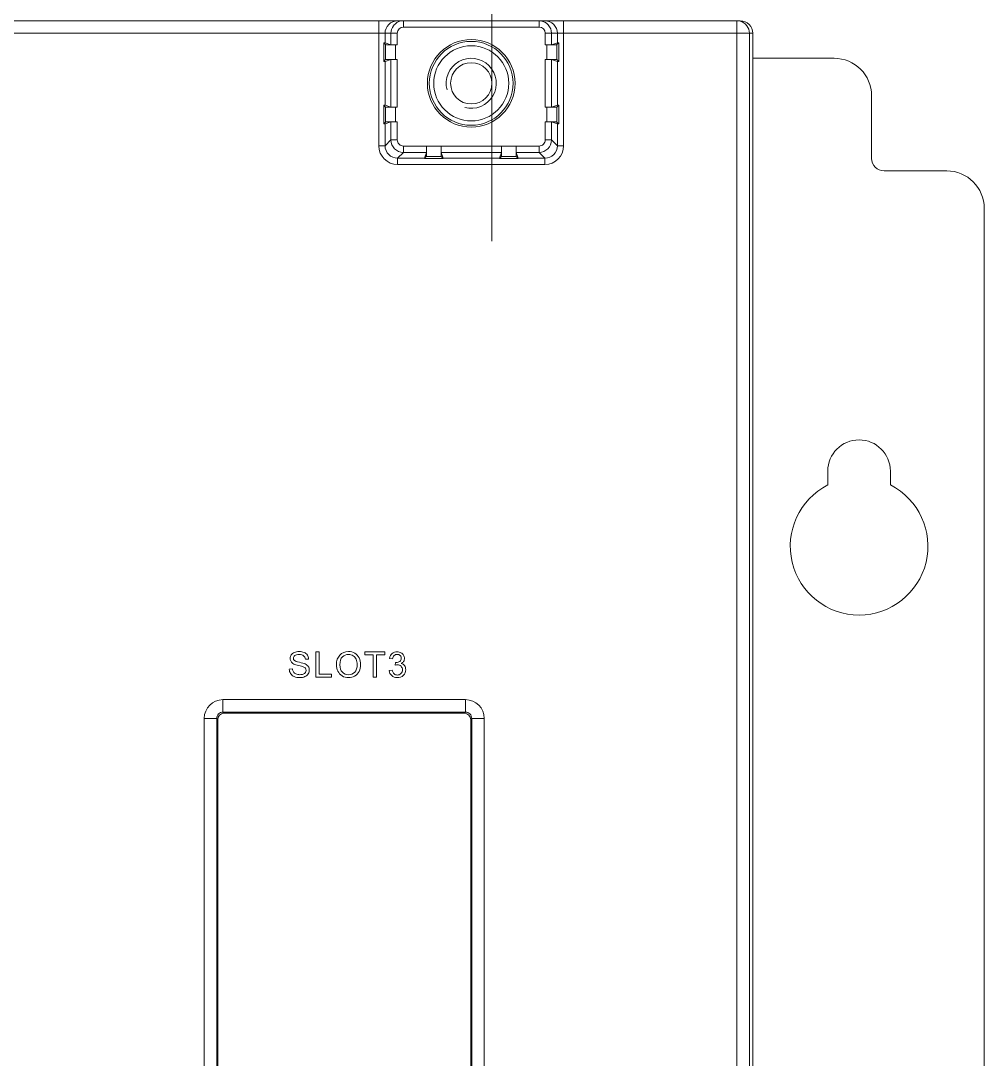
# Model space of a CAD drawing. Header units: millimetres. Extents: x 33157 to 59611, y -29750 to 1750.
# Drawn here: x 55037.7 to 55114.7, y -3995.1 to -3912.1 of the extents above; entities that cross this region are included whole.
import ezdxf

# ---------------------------------------------------------------- set-up
doc = ezdxf.new("R2010")
doc.units = ezdxf.units.MM
doc.layers.add('layer 1', color=7, linetype='Continuous', lineweight=18)
doc.layers.add('YOUCEGUDINGEDXF_CONTINUOUS_LINE', color=7, linetype='Continuous', lineweight=18)

msp = doc.modelspace()

# ---------------------------------------------------------------- linework, layer by layer
at = {"layer": 'layer 1', "lineweight": 9}
for p, q in [((55066.324, -3912.109), (55066.324, -3912.109)), ((55066.324, -3912.109), (55066.324, -3922.096)), ((55068.296, -3912.109), (55068.296, -3912.109)), ((55068.296, -3912.109), (55068.296, -3912.609)), ((55079.127, -3912.109), (55079.127, -3912.109)), ((55079.127, -3912.109), (55079.127, -3912.609)), ((55079.127, -3912.609), (55079.127, -3912.609)), ((55081.098, -3912.109), (55081.098, -3912.109)), ((55081.098, -3912.109), (55081.098, -3922.096)), ((55094.946, -3912.109), (55094.946, -4078.109)), ((55066.824, -3913.109), (55066.824, -3913.109)), ((55066.824, -3913.109), (55066.824, -3913.863)), ((55067.296, -3913.109), (55067.296, -3913.109)), ((55067.296, -3913.109), (55067.296, -3914.02)), ((55067.796, -3913.109), (55067.796, -3913.109)), ((55067.796, -3913.109), (55067.796, -3913.109)), ((55067.796, -3913.109), (55067.796, -3914.024)), ((55079.627, -3913.109), (55079.627, -3913.109)), ((55079.627, -3913.109), (55079.627, -3914.024)), ((55080.127, -3913.109), (55080.127, -3913.109)), ((55080.127, -3913.109), (55080.127, -3914.02)), ((55080.599, -3913.109), (55080.599, -3913.109)), ((55080.599, -3913.109), (55080.599, -3913.863)), ((55095.946, -3913.109), (55095.946, -4077.109)), ((55096.211, -3913.109), (55096.211, -3913.109)), ((55096.211, -3913.109), (55096.211, -4077.109)), ((55066.713, -3913.86), (55066.713, -3913.86)), ((55066.713, -3913.86), (55066.713, -3915.357)), ((55066.87, -3914.017), (55066.87, -3914.017)), ((55066.87, -3914.017), (55066.87, -3915.2)), ((55067.67, -3914.024), (55067.67, -3914.024)), ((55067.67, -3914.024), (55067.67, -3915.193)), ((55067.796, -3914.024), (55067.796, -3914.024)), ((55079.752, -3914.024), (55079.752, -3914.024)), ((55079.752, -3914.024), (55079.752, -3915.193)), ((55079.752, -3914.024), (55079.752, -3914.024)), ((55080.552, -3914.017), (55080.552, -3914.017)), ((55080.552, -3914.017), (55080.552, -3915.2)), ((55080.599, -3913.863), (55080.599, -3913.863)), ((55080.71, -3913.86), (55080.71, -3913.86)), ((55080.71, -3913.86), (55080.71, -3913.86)), ((55080.71, -3913.86), (55080.71, -3915.357)), ((55066.824, -3915.354), (55066.824, -3915.354)), ((55066.824, -3915.354), (55066.824, -3918.863)), ((55066.87, -3915.2), (55066.87, -3915.2)), ((55067.296, -3915.197), (55067.296, -3915.197)), ((55067.296, -3915.197), (55067.296, -3915.197)), ((55067.296, -3915.197), (55067.296, -3919.02)), ((55067.796, -3915.193), (55067.796, -3915.193)), ((55067.796, -3915.193), (55067.796, -3919.024)), ((55067.796, -3915.193), (55067.796, -3915.193)), ((55079.627, -3915.193), (55079.627, -3915.193)), ((55079.627, -3915.193), (55079.627, -3919.024)), ((55079.752, -3915.193), (55079.752, -3915.193)), ((55080.127, -3915.197), (55080.127, -3915.197)), ((55080.127, -3915.197), (55080.127, -3919.02)), ((55080.599, -3915.354), (55080.599, -3915.354)), ((55080.599, -3915.354), (55080.599, -3918.863)), ((55066.713, -3918.86), (55066.713, -3918.86)), ((55066.713, -3918.86), (55066.713, -3920.357)), ((55066.87, -3919.017), (55066.87, -3919.017)), ((55066.87, -3919.017), (55066.87, -3920.2)), ((55067.67, -3919.024), (55067.67, -3919.024)), ((55067.67, -3919.024), (55067.67, -3920.193)), ((55067.796, -3919.024), (55067.796, -3919.024)), ((55079.752, -3919.024), (55079.752, -3919.024)), ((55079.752, -3919.024), (55079.752, -3920.193)), ((55079.752, -3919.024), (55079.752, -3919.024)), ((55080.552, -3919.017), (55080.552, -3919.017)), ((55080.552, -3919.017), (55080.552, -3920.2)), ((55080.599, -3918.863), (55080.599, -3918.863)), ((55080.71, -3918.86), (55080.71, -3918.86)), ((55080.71, -3918.86), (55080.71, -3918.86)), ((55080.71, -3918.86), (55080.71, -3920.357)), ((55066.824, -3920.354), (55066.824, -3920.354)), ((55066.824, -3920.354), (55066.824, -3922.096)), ((55066.87, -3920.2), (55066.87, -3920.2)), ((55067.296, -3920.197), (55067.296, -3920.197)), ((55067.296, -3920.197), (55067.296, -3920.197)), ((55067.296, -3920.197), (55067.296, -3921.624)), ((55067.796, -3920.193), (55067.796, -3920.193)), ((55067.796, -3920.193), (55067.796, -3921.624)), ((55067.796, -3920.193), (55067.796, -3920.193)), ((55079.627, -3920.193), (55079.627, -3920.193)), ((55079.627, -3920.193), (55079.627, -3921.624)), ((55079.752, -3920.193), (55079.752, -3920.193)), ((55080.127, -3920.197), (55080.127, -3920.197)), ((55080.127, -3920.197), (55080.127, -3921.624)), ((55080.599, -3920.354), (55080.599, -3920.354)), ((55080.599, -3920.354), (55080.599, -3922.096)), ((55067.296, -3921.624), (55067.296, -3921.624)), ((55067.796, -3921.624), (55067.796, -3921.624)), ((55080.127, -3921.624), (55080.127, -3921.624)), ((55066.824, -3922.096), (55066.824, -3922.096)), ((55068.296, -3922.124), (55068.296, -3922.124)), ((55068.296, -3922.124), (55068.296, -3922.624)), ((55077.295, -3922.137), (55077.295, -3922.137)), ((55079.127, -3922.124), (55079.127, -3922.124)), ((55079.127, -3922.124), (55079.127, -3922.124)), ((55079.127, -3922.124), (55079.127, -3922.624)), ((55081.098, -3922.096), (55081.098, -3922.096)), ((55067.824, -3923.096), (55067.824, -3923.096)), ((55067.824, -3923.096), (55067.824, -3923.596)), ((55068.296, -3922.624), (55068.296, -3922.624)), ((55069.966, -3923.096), (55069.966, -3923.096)), ((55070.12, -3922.95), (55070.12, -3922.95)), ((55070.123, -3922.624), (55070.123, -3922.624)), ((55070.123, -3922.624), (55070.123, -3922.624)), ((55071.302, -3922.95), (55071.302, -3922.95)), ((55071.458, -3923.105), (55071.458, -3923.105)), ((55075.966, -3923.096), (55075.966, -3923.096)), ((55076.12, -3922.95), (55076.12, -3922.95)), ((55076.123, -3922.624), (55076.123, -3922.624)), ((55076.123, -3922.624), (55076.123, -3922.624)), ((55077.302, -3922.95), (55077.302, -3922.95)), ((55077.458, -3923.105), (55077.458, -3923.105)), ((55079.127, -3922.624), (55079.127, -3922.624)), ((55079.599, -3923.096), (55079.599, -3923.096)), ((55079.599, -3923.096), (55079.599, -3923.096)), ((55079.599, -3923.096), (55079.599, -3923.596)), ((55079.599, -3923.596), (55079.599, -3923.596)), ((55053.87, -3966.367), (55053.87, -3966.367)), ((55053.87, -3966.367), (55053.87, -3967.367)), ((55073.253, -3966.367), (55073.253, -3966.367)), ((55073.253, -3966.367), (55073.253, -3966.367)), ((55073.253, -3966.367), (55073.253, -3967.367)), ((55073.253, -3967.367), (55073.253, -3967.367)), ((55073.253, -3967.367), (55073.253, -3967.367)), ((55052.37, -3967.867), (55052.37, -4022.7)), ((55053.37, -3967.867), (55053.37, -3967.867)), ((55053.37, -3967.867), (55053.37, -4022.7)), ((55053.456, -3967.953), (55053.456, -4022.614)), ((55073.167, -3967.453), (55073.167, -3967.453)), ((55073.667, -3967.953), (55073.667, -3967.953)), ((55073.667, -3967.953), (55073.667, -4022.614)), ((55073.753, -3967.867), (55073.753, -3967.867)), ((55073.753, -3967.867), (55073.753, -3967.867)), ((55073.753, -3967.867), (55073.753, -4022.7)), ((55074.753, -3967.867), (55074.753, -3967.867)), ((55074.753, -3967.867), (55074.753, -3967.867)), ((55074.753, -3967.867), (55074.753, -4022.7))]:
    msp.add_line(p, q, dxfattribs=at)
for points in [[(54809.212, -3912.109), (54809.212, -3912.109), (55095.211, -3912.109), (55095.211, -3912.109)], [(55067.117, -3912.401), (55066.929, -3912.589), (55066.824, -3912.843), (55066.824, -3913.109)], [(55067.824, -3912.109), (55067.559, -3912.109), (55067.304, -3912.214), (55067.117, -3912.401)], [(55067.495, -3912.511), (55067.369, -3912.679), (55067.296, -3912.899), (55067.296, -3913.109)], [(55067.624, -3912.368), (55067.576, -3912.411), (55067.533, -3912.459), (55067.495, -3912.511)], [(55068.296, -3912.109), (55068.048, -3912.109), (55067.808, -3912.201), (55067.624, -3912.368)], [(55068.296, -3912.609), (55068.02, -3912.609), (55067.796, -3912.832), (55067.796, -3913.109)], [(55079.127, -3912.609), (55079.127, -3912.609), (55068.296, -3912.609), (55068.296, -3912.609)], [(55079.725, -3912.307), (55079.556, -3912.182), (55079.337, -3912.109), (55079.127, -3912.109)], [(55079.627, -3913.109), (55079.627, -3912.832), (55079.403, -3912.609), (55079.127, -3912.609)], [(55080.306, -3912.401), (55080.118, -3912.214), (55079.864, -3912.109), (55079.599, -3912.109)], [(55079.867, -3912.436), (55079.824, -3912.389), (55079.776, -3912.346), (55079.725, -3912.307)], [(55080.127, -3913.109), (55080.127, -3912.86), (55080.034, -3912.62), (55079.867, -3912.436)], [(55080.599, -3913.109), (55080.599, -3912.843), (55080.493, -3912.589), (55080.306, -3912.401)], [(55095.205, -3912.143), (55095.121, -3912.12), (55095.034, -3912.109), (55094.946, -3912.109)], [(55095.946, -3913.109), (55095.946, -3912.656), (55095.642, -3912.26), (55095.205, -3912.143)], [(55034.627, -3913.109), (55034.627, -3913.109), (55067.796, -3913.109), (55067.796, -3913.109)], [(55079.627, -3913.109), (55079.627, -3913.109), (55096.211, -3913.109), (55096.211, -3913.109)], [(55066.87, -3914.017), (55066.87, -3914.017), (55066.713, -3913.86), (55066.713, -3913.86)], [(55066.824, -3913.863), (55066.821, -3913.862), (55066.782, -3913.861), (55066.713, -3913.86)], [(55066.824, -3913.863), (55066.824, -3913.863), (55067.296, -3914.02), (55067.296, -3914.02)], [(55066.87, -3914.017), (55066.874, -3914.021), (55067.231, -3914.024), (55067.67, -3914.024)], [(55067.296, -3914.02), (55067.303, -3914.023), (55067.525, -3914.024), (55067.796, -3914.024)], [(55067.796, -3914.024), (55067.796, -3914.024), (55067.67, -3914.024), (55067.67, -3914.024)], [(55079.627, -3914.024), (55079.627, -3914.024), (55079.752, -3914.024), (55079.752, -3914.024)], [(55080.599, -3913.863), (55080.599, -3913.863), (55080.127, -3914.02), (55080.127, -3914.02)], [(55080.552, -3914.017), (55080.552, -3914.017), (55080.71, -3913.86), (55080.71, -3913.86)], [(55080.71, -3913.86), (55080.64, -3913.861), (55080.601, -3913.862), (55080.599, -3913.863)], [(55066.87, -3915.2), (55066.87, -3915.2), (55066.713, -3915.357), (55066.713, -3915.357)], [(55066.713, -3915.357), (55066.782, -3915.356), (55066.821, -3915.355), (55066.824, -3915.354)], [(55066.824, -3915.354), (55066.824, -3915.354), (55067.296, -3915.197), (55067.296, -3915.197)], [(55067.796, -3915.193), (55067.796, -3915.193), (55067.67, -3915.193), (55067.67, -3915.193)], [(55079.627, -3915.193), (55079.627, -3915.193), (55079.752, -3915.193), (55079.752, -3915.193)], [(55080.127, -3915.197), (55080.119, -3915.195), (55079.898, -3915.193), (55079.627, -3915.193)], [(55080.552, -3915.2), (55080.549, -3915.196), (55080.192, -3915.193), (55079.752, -3915.193)], [(55080.599, -3915.354), (55080.599, -3915.354), (55080.127, -3915.197), (55080.127, -3915.197)], [(55080.552, -3915.2), (55080.552, -3915.2), (55080.71, -3915.357), (55080.71, -3915.357)], [(55080.599, -3915.354), (55080.601, -3915.355), (55080.64, -3915.356), (55080.71, -3915.357)], [(55066.87, -3919.017), (55066.87, -3919.017), (55066.713, -3918.86), (55066.713, -3918.86)], [(55066.824, -3918.863), (55066.821, -3918.862), (55066.782, -3918.861), (55066.713, -3918.86)], [(55066.824, -3918.863), (55066.824, -3918.863), (55067.296, -3919.02), (55067.296, -3919.02)], [(55066.87, -3919.017), (55066.874, -3919.021), (55067.231, -3919.024), (55067.67, -3919.024)], [(55067.296, -3919.02), (55067.303, -3919.023), (55067.525, -3919.024), (55067.796, -3919.024)], [(55067.796, -3919.024), (55067.796, -3919.024), (55067.67, -3919.024), (55067.67, -3919.024)], [(55079.627, -3919.024), (55079.627, -3919.024), (55079.752, -3919.024), (55079.752, -3919.024)], [(55080.599, -3918.863), (55080.599, -3918.863), (55080.127, -3919.02), (55080.127, -3919.02)], [(55080.552, -3919.017), (55080.552, -3919.017), (55080.71, -3918.86), (55080.71, -3918.86)], [(55080.71, -3918.86), (55080.64, -3918.861), (55080.601, -3918.862), (55080.599, -3918.863)], [(55066.87, -3920.2), (55066.87, -3920.2), (55066.713, -3920.357), (55066.713, -3920.357)], [(55066.713, -3920.357), (55066.782, -3920.356), (55066.821, -3920.355), (55066.824, -3920.354)], [(55066.824, -3920.354), (55066.824, -3920.354), (55067.296, -3920.197), (55067.296, -3920.197)], [(55067.796, -3920.193), (55067.796, -3920.193), (55067.67, -3920.193), (55067.67, -3920.193)], [(55079.627, -3920.193), (55079.627, -3920.193), (55079.752, -3920.193), (55079.752, -3920.193)], [(55080.127, -3920.197), (55080.119, -3920.195), (55079.898, -3920.193), (55079.627, -3920.193)], [(55080.552, -3920.2), (55080.549, -3920.196), (55080.192, -3920.193), (55079.752, -3920.193)], [(55080.599, -3920.354), (55080.599, -3920.354), (55080.127, -3920.197), (55080.127, -3920.197)], [(55080.552, -3920.2), (55080.552, -3920.2), (55080.71, -3920.357), (55080.71, -3920.357)], [(55080.599, -3920.354), (55080.601, -3920.355), (55080.64, -3920.356), (55080.71, -3920.357)], [(55067.296, -3921.624), (55067.296, -3921.624), (55066.824, -3922.096), (55066.824, -3922.096)], [(55067.796, -3921.624), (55067.796, -3921.624), (55067.296, -3921.624), (55067.296, -3921.624)], [(55067.296, -3921.624), (55067.296, -3922.176), (55067.744, -3922.624), (55068.296, -3922.624)], [(55079.127, -3922.624), (55079.679, -3922.624), (55080.126, -3922.176), (55080.127, -3921.624)], [(55079.627, -3921.624), (55079.627, -3921.624), (55080.127, -3921.624), (55080.127, -3921.624)], [(55080.127, -3921.624), (55080.127, -3921.624), (55080.599, -3922.096), (55080.599, -3922.096)], [(55066.324, -3922.096), (55066.324, -3922.096), (55066.824, -3922.096), (55066.824, -3922.096)], [(55066.324, -3922.096), (55066.324, -3922.924), (55066.996, -3923.596), (55067.824, -3923.596)], [(55068.296, -3922.124), (55068.296, -3922.124), (55070.127, -3922.137), (55070.127, -3922.137)], [(55070.127, -3922.137), (55070.127, -3922.137), (55077.295, -3922.137), (55077.295, -3922.137)], [(55077.295, -3922.137), (55077.295, -3922.137), (55079.127, -3922.124), (55079.127, -3922.124)], [(55079.599, -3923.596), (55080.427, -3923.596), (55081.098, -3922.924), (55081.098, -3922.096)], [(55081.098, -3922.096), (55081.098, -3922.096), (55080.599, -3922.096), (55080.599, -3922.096)], [(55067.824, -3923.096), (55067.824, -3923.096), (55069.966, -3923.096), (55069.966, -3923.096)], [(55068.296, -3922.624), (55068.296, -3922.624), (55067.824, -3923.096), (55067.824, -3923.096)], [(55068.296, -3922.624), (55068.296, -3922.624), (55070.123, -3922.624), (55070.123, -3922.624)], [(55069.965, -3923.105), (55069.965, -3923.105), (55071.458, -3923.105), (55071.458, -3923.105)], [(55070.12, -3922.95), (55070.12, -3922.95), (55069.965, -3923.105), (55069.965, -3923.105)], [(55069.966, -3923.096), (55069.966, -3923.096), (55070.123, -3922.624), (55070.123, -3922.624)], [(55070.12, -3922.95), (55070.12, -3922.95), (55071.302, -3922.95), (55071.302, -3922.95)], [(55071.3, -3922.624), (55071.3, -3922.624), (55076.123, -3922.624), (55076.123, -3922.624)], [(55071.457, -3923.096), (55071.457, -3923.096), (55071.3, -3922.624), (55071.3, -3922.624)], [(55071.302, -3922.95), (55071.302, -3922.95), (55071.457, -3923.1), (55071.457, -3923.1)], [(55071.457, -3923.096), (55071.457, -3923.096), (55075.966, -3923.096), (55075.966, -3923.096)], [(55071.457, -3923.104), (55071.457, -3923.104), (55071.458, -3923.105), (55071.458, -3923.105)], [(55075.965, -3923.105), (55075.965, -3923.105), (55077.458, -3923.105), (55077.458, -3923.105)], [(55076.12, -3922.95), (55076.12, -3922.95), (55075.965, -3923.105), (55075.965, -3923.105)], [(55075.966, -3923.096), (55075.966, -3923.096), (55076.123, -3922.624), (55076.123, -3922.624)], [(55076.12, -3922.95), (55076.12, -3922.95), (55077.302, -3922.95), (55077.302, -3922.95)], [(55077.3, -3922.624), (55077.3, -3922.624), (55079.127, -3922.624), (55079.127, -3922.624)], [(55077.457, -3923.096), (55077.457, -3923.096), (55077.3, -3922.624), (55077.3, -3922.624)], [(55077.302, -3922.95), (55077.302, -3922.95), (55077.457, -3923.1), (55077.457, -3923.1)], [(55077.457, -3923.096), (55077.457, -3923.096), (55079.599, -3923.096), (55079.599, -3923.096)], [(55077.457, -3923.104), (55077.457, -3923.104), (55077.458, -3923.105), (55077.458, -3923.105)], [(55079.127, -3922.624), (55079.127, -3922.624), (55079.599, -3923.096), (55079.599, -3923.096)], [(55067.824, -3923.596), (55067.824, -3923.596), (55079.599, -3923.596), (55079.599, -3923.596)], [(55053.87, -3966.367), (55053.042, -3966.367), (55052.37, -3967.039), (55052.37, -3967.867)], [(55053.87, -3966.367), (55053.87, -3966.367), (55073.253, -3966.367), (55073.253, -3966.367)], [(55074.753, -3967.867), (55074.753, -3967.039), (55074.081, -3966.367), (55073.253, -3966.367)], [(55053.87, -3967.367), (55053.87, -3967.367), (55073.253, -3967.367), (55073.253, -3967.367)], [(55053.956, -3967.453), (55053.956, -3967.453), (55053.87, -3967.367), (55053.87, -3967.367)], [(55073.253, -3967.367), (55073.253, -3967.367), (55073.167, -3967.453), (55073.167, -3967.453)], [(55052.37, -3967.867), (55052.37, -3967.867), (55053.37, -3967.867), (55053.37, -3967.867)], [(55053.456, -3967.953), (55053.456, -3967.953), (55053.37, -3967.867), (55053.37, -3967.867)], [(55053.956, -3967.453), (55053.679, -3967.453), (55053.456, -3967.677), (55053.456, -3967.953)], [(55053.956, -3967.453), (55053.956, -3967.453), (55073.167, -3967.453), (55073.167, -3967.453)], [(55073.667, -3967.953), (55073.667, -3967.677), (55073.443, -3967.453), (55073.167, -3967.453)], [(55073.753, -3967.867), (55073.753, -3967.867), (55073.667, -3967.953), (55073.667, -3967.953)], [(55074.753, -3967.867), (55074.753, -3967.867), (55073.753, -3967.867), (55073.753, -3967.867)]]:
    msp.add_open_spline(points, degree=3, dxfattribs=at)
for points, knots in [([(55096.211, -3913.109), (55096.211, -3912.843), (55096.106, -3912.589), (55095.918, -3912.401), (55095.731, -3912.214), (55095.476, -3912.109), (55095.211, -3912.109)], [0, 0, 0, 0, 178377.047236, 178377.047236, 178377.047236, 356754.094471, 356754.094471, 356754.094471, 356754.094471]), ([(55077.211, -3917.109), (55077.211, -3915.176), (55075.644, -3913.609), (55073.711, -3913.609), (55071.778, -3913.609), (55070.211, -3915.176), (55070.211, -3917.109), (55070.211, -3919.042), (55071.778, -3920.609), (55073.711, -3920.609), (55075.644, -3920.609), (55077.211, -3919.042), (55077.211, -3917.109), (55077.211, -3917.109), (55077.211, -3917.109), (55077.211, -3917.109)], [0, 0, 0, 0, 158102.630648, 158102.630648, 158102.630648, 316205.261296, 316205.261296, 316205.261296, 474307.891944, 474307.891944, 474307.891944, 632410.522592, 632410.522592, 632410.522592, 632416.846698, 632416.846698, 632416.846698, 632416.846698]), ([(55077.061, -3917.109), (55077.061, -3915.258), (55075.561, -3913.759), (55073.711, -3913.759), (55071.861, -3913.759), (55070.361, -3915.258), (55070.361, -3917.109), (55070.361, -3918.959), (55071.861, -3920.459), (55073.711, -3920.459), (55075.561, -3920.459), (55077.061, -3918.959), (55077.061, -3917.109), (55077.061, -3917.109), (55077.061, -3917.109), (55077.061, -3917.109)], [0, 0, 0, 0, 158103.188248, 158103.188248, 158103.188248, 316206.376495, 316206.376495, 316206.376495, 474309.564743, 474309.564743, 474309.564743, 632412.752991, 632412.752991, 632412.752991, 632419.077118, 632419.077118, 632419.077118, 632419.077118]), ([(55076.711, -3917.109), (55076.711, -3915.452), (55075.368, -3914.109), (55073.711, -3914.109), (55072.054, -3914.109), (55070.711, -3915.452), (55070.711, -3917.109), (55070.711, -3918.765), (55072.054, -3920.109), (55073.711, -3920.109), (55075.368, -3920.109), (55076.711, -3918.765), (55076.711, -3917.109), (55076.711, -3917.109), (55076.711, -3917.109), (55076.711, -3917.109)], [0, 0, 0, 0, 158104.489358, 158104.489358, 158104.489358, 316208.978716, 316208.978716, 316208.978716, 474313.468074, 474313.468074, 474313.468074, 632417.957432, 632417.957432, 632417.957432, 632424.281612, 632424.281612, 632424.281612, 632424.281612]), ([(55079.725, -3914.024), (55079.829, -3914.024), (55079.933, -3914.024), (55080.037, -3914.024), (55080.085, -3914.024), (55080.132, -3914.024), (55080.18, -3914.023), (55080.222, -3914.023), (55080.264, -3914.023), (55080.306, -3914.022), (55080.34, -3914.022), (55080.374, -3914.021), (55080.409, -3914.021), (55080.435, -3914.022), (55080.462, -3914.023), (55080.487, -3914.02), (55080.502, -3914.019), (55080.517, -3914.016), (55080.535, -3914.019), (55080.542, -3914.02), (55080.548, -3914.022), (55080.552, -3914.017)], [0, 0, 0, 0, 149186.539075, 149186.539075, 149186.539075, 298373.078149, 298373.078149, 298373.078149, 447559.617224, 447559.617224, 447559.617224, 596746.156299, 596746.156299, 596746.156299, 745932.695373, 745932.695373, 745932.695373, 895119.234448, 895119.234448, 895119.234448, 1044305.773522, 1044305.773522, 1044305.773522, 1044305.773522]), ([(55079.725, -3914.024), (55079.776, -3914.024), (55079.827, -3914.024), (55079.878, -3914.024), (55079.921, -3914.024), (55079.964, -3914.025), (55080.007, -3914.023), (55080.036, -3914.022), (55080.064, -3914.02), (55080.094, -3914.022), (55080.105, -3914.022), (55080.116, -3914.024), (55080.127, -3914.02)], [0, 0, 0, 0, 158129.529512, 158129.529512, 158129.529512, 316259.059025, 316259.059025, 316259.059025, 474388.588537, 474388.588537, 474388.588537, 632518.11805, 632518.11805, 632518.11805, 632518.11805]), ([(55073.194, -3919.04), (55074.068, -3919.275), (55074.991, -3918.893), (55075.443, -3918.109), (55075.896, -3917.325), (55075.766, -3916.334), (55075.126, -3915.694), (55074.485, -3915.054), (55073.495, -3914.924), (55072.711, -3915.377), (55071.927, -3915.829), (55071.545, -3916.752), (55071.779, -3917.626)], [0, 0, 0, 0, 158113.297719, 158113.297719, 158113.297719, 316226.595439, 316226.595439, 316226.595439, 474339.893158, 474339.893158, 474339.893158, 632453.190878, 632453.190878, 632453.190878, 632453.190878]), ([(55067.698, -3915.193), (55067.594, -3915.193), (55067.489, -3915.193), (55067.385, -3915.193), (55067.338, -3915.193), (55067.29, -3915.194), (55067.243, -3915.194), (55067.201, -3915.194), (55067.159, -3915.194), (55067.117, -3915.195), (55067.083, -3915.195), (55067.048, -3915.196), (55067.013, -3915.196), (55066.987, -3915.196), (55066.961, -3915.195), (55066.936, -3915.197), (55066.92, -3915.198), (55066.905, -3915.201), (55066.888, -3915.198), (55066.881, -3915.197), (55066.874, -3915.196), (55066.87, -3915.2)], [0, 0, 0, 0, 149153.962248, 149153.962248, 149153.962248, 298307.924497, 298307.924497, 298307.924497, 447461.886745, 447461.886745, 447461.886745, 596615.848994, 596615.848994, 596615.848994, 745769.811242, 745769.811242, 745769.811242, 894923.77349, 894923.77349, 894923.77349, 1044077.735739, 1044077.735739, 1044077.735739, 1044077.735739]), ([(55067.698, -3915.193), (55067.647, -3915.193), (55067.596, -3915.193), (55067.545, -3915.193), (55067.501, -3915.193), (55067.458, -3915.193), (55067.415, -3915.194), (55067.387, -3915.195), (55067.358, -3915.197), (55067.329, -3915.196), (55067.318, -3915.195), (55067.307, -3915.194), (55067.296, -3915.197)], [0, 0, 0, 0, 158096.773028, 158096.773028, 158096.773028, 316193.546056, 316193.546056, 316193.546056, 474290.319084, 474290.319084, 474290.319084, 632387.092112, 632387.092112, 632387.092112, 632387.092112]), ([(55075.361, -3917.109), (55075.361, -3916.197), (55074.623, -3915.459), (55073.711, -3915.459), (55072.8, -3915.459), (55072.061, -3916.197), (55072.061, -3917.109), (55072.061, -3918.02), (55072.8, -3918.759), (55073.711, -3918.759), (55074.623, -3918.759), (55075.361, -3918.02), (55075.361, -3917.109), (55075.361, -3873.371), (55075.361, -3960.846), (55075.361, -3917.109)], [0, 0, 0, 0, 192084.517607, 192084.517607, 192084.517607, 384169.035214, 384169.035214, 384169.035214, 576253.552821, 576253.552821, 576253.552821, 768338.070427, 768338.070427, 768338.070427, 768348.936369, 768348.936369, 768348.936369, 768348.936369]), ([(55075.361, -3917.109), (55075.361, -3916.197), (55074.623, -3915.459), (55073.711, -3915.459), (55072.8, -3915.459), (55072.061, -3916.197), (55072.061, -3917.109), (55072.061, -3918.02), (55072.8, -3918.759), (55073.711, -3918.759), (55074.623, -3918.759), (55075.361, -3918.02), (55075.361, -3917.109), (55075.361, -3917.109), (55075.361, -3917.109), (55075.361, -3917.109)], [0, 0, 0, 0, 158109.508226, 158109.508226, 158109.508226, 316219.016452, 316219.016452, 316219.016452, 474328.524678, 474328.524678, 474328.524678, 632438.032904, 632438.032904, 632438.032904, 632444.357285, 632444.357285, 632444.357285, 632444.357285]), ([(55079.725, -3919.024), (55079.829, -3919.024), (55079.933, -3919.024), (55080.037, -3919.024), (55080.085, -3919.024), (55080.132, -3919.024), (55080.18, -3919.023), (55080.222, -3919.023), (55080.264, -3919.023), (55080.306, -3919.022), (55080.34, -3919.022), (55080.374, -3919.021), (55080.409, -3919.021), (55080.435, -3919.022), (55080.462, -3919.023), (55080.487, -3919.02), (55080.502, -3919.019), (55080.517, -3919.016), (55080.535, -3919.019), (55080.542, -3919.02), (55080.548, -3919.022), (55080.552, -3919.017)], [0, 0, 0, 0, 149193.334733, 149193.334733, 149193.334733, 298386.669467, 298386.669467, 298386.669467, 447580.0042, 447580.0042, 447580.0042, 596773.338933, 596773.338933, 596773.338933, 745966.673666, 745966.673666, 745966.673666, 895160.0084, 895160.0084, 895160.0084, 1044353.343133, 1044353.343133, 1044353.343133, 1044353.343133]), ([(55079.725, -3919.024), (55079.776, -3919.024), (55079.827, -3919.024), (55079.878, -3919.024), (55079.921, -3919.024), (55079.964, -3919.025), (55080.007, -3919.023), (55080.036, -3919.022), (55080.064, -3919.02), (55080.094, -3919.022), (55080.105, -3919.022), (55080.116, -3919.024), (55080.127, -3919.02)], [0, 0, 0, 0, 158137.113937, 158137.113937, 158137.113937, 316274.227875, 316274.227875, 316274.227875, 474411.341812, 474411.341812, 474411.341812, 632548.45575, 632548.45575, 632548.45575, 632548.45575]), ([(55067.698, -3920.193), (55067.594, -3920.193), (55067.489, -3920.193), (55067.385, -3920.193), (55067.338, -3920.193), (55067.29, -3920.194), (55067.243, -3920.194), (55067.201, -3920.194), (55067.159, -3920.194), (55067.117, -3920.195), (55067.083, -3920.195), (55067.048, -3920.196), (55067.013, -3920.196), (55066.987, -3920.196), (55066.961, -3920.195), (55066.936, -3920.197), (55066.92, -3920.198), (55066.905, -3920.201), (55066.888, -3920.198), (55066.881, -3920.197), (55066.874, -3920.196), (55066.87, -3920.2)], [0, 0, 0, 0, 149160.758215, 149160.758215, 149160.758215, 298321.516429, 298321.516429, 298321.516429, 447482.274644, 447482.274644, 447482.274644, 596643.032859, 596643.032859, 596643.032859, 745803.791073, 745803.791073, 745803.791073, 894964.549288, 894964.549288, 894964.549288, 1044125.307503, 1044125.307503, 1044125.307503, 1044125.307503]), ([(55067.698, -3920.193), (55067.647, -3920.193), (55067.596, -3920.193), (55067.545, -3920.193), (55067.501, -3920.193), (55067.458, -3920.193), (55067.415, -3920.194), (55067.387, -3920.195), (55067.358, -3920.197), (55067.329, -3920.196), (55067.318, -3920.195), (55067.307, -3920.194), (55067.296, -3920.197)], [0, 0, 0, 0, 158104.35778, 158104.35778, 158104.35778, 316208.715561, 316208.715561, 316208.715561, 474313.073341, 474313.073341, 474313.073341, 632417.431122, 632417.431122, 632417.431122, 632417.431122]), ([(55067.796, -3921.624), (55067.796, -3921.757), (55067.849, -3921.884), (55067.942, -3921.978), (55068.036, -3922.071), (55068.163, -3922.124), (55068.296, -3922.124)], [0, 0, 0, 0, 178306.703207, 178306.703207, 178306.703207, 356613.406413, 356613.406413, 356613.406413, 356613.406413]), ([(55079.127, -3922.124), (55079.259, -3922.124), (55079.387, -3922.071), (55079.48, -3921.978), (55079.574, -3921.884), (55079.627, -3921.757), (55079.627, -3921.624)], [0, 0, 0, 0, 178342.594853, 178342.594853, 178342.594853, 356685.189706, 356685.189706, 356685.189706, 356685.189706]), ([(55066.824, -3922.096), (55066.824, -3922.361), (55066.929, -3922.616), (55067.117, -3922.803), (55067.304, -3922.991), (55067.559, -3923.096), (55067.824, -3923.096)], [0, 0, 0, 0, 178305.076556, 178305.076556, 178305.076556, 356610.153113, 356610.153113, 356610.153113, 356610.153113]), ([(55070.12, -3922.95), (55070.124, -3922.946), (55070.123, -3922.939), (55070.122, -3922.933), (55070.119, -3922.915), (55070.121, -3922.901), (55070.123, -3922.886), (55070.125, -3922.861), (55070.124, -3922.835), (55070.124, -3922.81), (55070.124, -3922.776), (55070.125, -3922.742), (55070.125, -3922.708), (55070.126, -3922.668), (55070.126, -3922.626), (55070.126, -3922.585), (55070.126, -3922.539), (55070.126, -3922.492), (55070.127, -3922.445), (55070.127, -3922.343), (55070.127, -3922.24), (55070.127, -3922.137)], [0, 0, 0, 0, 149172.498846, 149172.498846, 149172.498846, 298344.997691, 298344.997691, 298344.997691, 447517.496537, 447517.496537, 447517.496537, 596689.995382, 596689.995382, 596689.995382, 745862.494228, 745862.494228, 745862.494228, 895034.993073, 895034.993073, 895034.993073, 1044207.491919, 1044207.491919, 1044207.491919, 1044207.491919]), ([(55070.127, -3922.137), (55070.127, -3922.198), (55070.127, -3922.26), (55070.127, -3922.321), (55070.127, -3922.373), (55070.128, -3922.426), (55070.126, -3922.477), (55070.125, -3922.513), (55070.122, -3922.547), (55070.124, -3922.583), (55070.125, -3922.597), (55070.127, -3922.611), (55070.123, -3922.624)], [0, 0, 0, 0, 158114.991628, 158114.991628, 158114.991628, 316229.983255, 316229.983255, 316229.983255, 474344.974883, 474344.974883, 474344.974883, 632459.96651, 632459.96651, 632459.96651, 632459.96651]), ([(55071.295, -3922.137), (55071.295, -3922.198), (55071.296, -3922.26), (55071.296, -3922.321), (55071.296, -3922.373), (55071.295, -3922.426), (55071.297, -3922.477), (55071.298, -3922.513), (55071.301, -3922.547), (55071.298, -3922.583), (55071.297, -3922.597), (55071.295, -3922.611), (55071.3, -3922.624)], [0, 0, 0, 0, 158118.227056, 158118.227056, 158118.227056, 316236.454112, 316236.454112, 316236.454112, 474354.681168, 474354.681168, 474354.681168, 632472.908224, 632472.908224, 632472.908224, 632472.908224]), ([(55071.295, -3922.137), (55071.295, -3922.24), (55071.296, -3922.343), (55071.296, -3922.445), (55071.296, -3922.492), (55071.296, -3922.539), (55071.297, -3922.585), (55071.297, -3922.626), (55071.297, -3922.668), (55071.297, -3922.708), (55071.298, -3922.742), (55071.299, -3922.776), (55071.299, -3922.81), (55071.298, -3922.835), (55071.297, -3922.861), (55071.3, -3922.886), (55071.301, -3922.901), (55071.304, -3922.915), (55071.301, -3922.933), (55071.3, -3922.939), (55071.298, -3922.946), (55071.302, -3922.95)], [0, 0, 0, 0, 149174.834182, 149174.834182, 149174.834182, 298349.668364, 298349.668364, 298349.668364, 447524.502545, 447524.502545, 447524.502545, 596699.336727, 596699.336727, 596699.336727, 745874.170909, 745874.170909, 745874.170909, 895049.005091, 895049.005091, 895049.005091, 1044223.839273, 1044223.839273, 1044223.839273, 1044223.839273]), ([(55076.12, -3922.95), (55076.124, -3922.946), (55076.123, -3922.939), (55076.122, -3922.933), (55076.119, -3922.915), (55076.121, -3922.901), (55076.123, -3922.886), (55076.125, -3922.861), (55076.124, -3922.835), (55076.124, -3922.81), (55076.124, -3922.776), (55076.125, -3922.742), (55076.125, -3922.708), (55076.126, -3922.668), (55076.126, -3922.626), (55076.126, -3922.585), (55076.126, -3922.539), (55076.126, -3922.492), (55076.127, -3922.445), (55076.127, -3922.343), (55076.127, -3922.24), (55076.127, -3922.137)], [0, 0, 0, 0, 149188.170536, 149188.170536, 149188.170536, 298376.341072, 298376.341072, 298376.341072, 447564.511608, 447564.511608, 447564.511608, 596752.682144, 596752.682144, 596752.682144, 745940.85268, 745940.85268, 745940.85268, 895129.023217, 895129.023217, 895129.023217, 1044317.193753, 1044317.193753, 1044317.193753, 1044317.193753]), ([(55076.127, -3922.137), (55076.127, -3922.198), (55076.127, -3922.26), (55076.127, -3922.321), (55076.127, -3922.373), (55076.128, -3922.426), (55076.126, -3922.477), (55076.125, -3922.513), (55076.122, -3922.547), (55076.124, -3922.583), (55076.125, -3922.597), (55076.127, -3922.611), (55076.123, -3922.624)], [0, 0, 0, 0, 158131.570276, 158131.570276, 158131.570276, 316263.140552, 316263.140552, 316263.140552, 474394.710827, 474394.710827, 474394.710827, 632526.281103, 632526.281103, 632526.281103, 632526.281103]), ([(55077.295, -3922.137), (55077.295, -3922.198), (55077.296, -3922.26), (55077.296, -3922.321), (55077.296, -3922.373), (55077.295, -3922.426), (55077.297, -3922.477), (55077.298, -3922.513), (55077.301, -3922.547), (55077.298, -3922.583), (55077.297, -3922.597), (55077.295, -3922.611), (55077.3, -3922.624)], [0, 0, 0, 0, 158134.805705, 158134.805705, 158134.805705, 316269.611411, 316269.611411, 316269.611411, 474404.417116, 474404.417116, 474404.417116, 632539.222822, 632539.222822, 632539.222822, 632539.222822]), ([(55077.295, -3922.137), (55077.295, -3922.24), (55077.296, -3922.343), (55077.296, -3922.445), (55077.296, -3922.492), (55077.296, -3922.539), (55077.297, -3922.585), (55077.297, -3922.626), (55077.297, -3922.668), (55077.297, -3922.708), (55077.298, -3922.742), (55077.299, -3922.776), (55077.299, -3922.81), (55077.298, -3922.835), (55077.297, -3922.861), (55077.3, -3922.886), (55077.301, -3922.901), (55077.304, -3922.915), (55077.301, -3922.933), (55077.3, -3922.939), (55077.298, -3922.946), (55077.302, -3922.95)], [0, 0, 0, 0, 149190.505874, 149190.505874, 149190.505874, 298381.011748, 298381.011748, 298381.011748, 447571.517621, 447571.517621, 447571.517621, 596762.023495, 596762.023495, 596762.023495, 745952.529369, 745952.529369, 745952.529369, 895143.035243, 895143.035243, 895143.035243, 1044333.541117, 1044333.541117, 1044333.541117, 1044333.541117]), ([(55079.599, -3923.096), (55079.864, -3923.096), (55080.118, -3922.991), (55080.306, -3922.803), (55080.493, -3922.616), (55080.599, -3922.361), (55080.599, -3922.096)], [0, 0, 0, 0, 178346.051811, 178346.051811, 178346.051811, 356692.103621, 356692.103621, 356692.103621, 356692.103621]), ([(55053.87, -3967.367), (55053.737, -3967.367), (55053.61, -3967.42), (55053.516, -3967.514), (55053.423, -3967.607), (55053.37, -3967.735), (55053.37, -3967.867)], [0, 0, 0, 0, 178339.812481, 178339.812481, 178339.812481, 356679.624962, 356679.624962, 356679.624962, 356679.624962]), ([(55073.753, -3967.867), (55073.753, -3967.735), (55073.7, -3967.607), (55073.606, -3967.514), (55073.512, -3967.42), (55073.385, -3967.367), (55073.253, -3967.367)], [0, 0, 0, 0, 178402.349355, 178402.349355, 178402.349355, 356804.698709, 356804.698709, 356804.698709, 356804.698709])]:
    msp.add_open_spline(points, degree=3, knots=knots, dxfattribs=at)
at = {"layer": 'layer 1'}
for points, knots in [([(55059.166, -3963.927), (55059.166, -3963.927), (55059.417, -3963.904), (55059.417, -3963.904), (55059.429, -3964.006), (55059.457, -3964.089), (55059.501, -3964.155), (55059.544, -3964.22), (55059.612, -3964.272), (55059.704, -3964.313), (55059.796, -3964.353), (55059.899, -3964.373), (55060.014, -3964.373), (55060.116, -3964.373), (55060.206, -3964.358), (55060.284, -3964.327), (55060.362, -3964.297), (55060.42, -3964.255), (55060.458, -3964.202), (55060.496, -3964.149), (55060.515, -3964.091), (55060.515, -3964.029), (55060.515, -3963.966), (55060.497, -3963.911), (55060.46, -3963.863), (55060.424, -3963.816), (55060.363, -3963.777), (55060.278, -3963.744), (55060.224, -3963.723), (55060.104, -3963.69), (55059.918, -3963.646), (55059.733, -3963.601), (55059.603, -3963.559), (55059.528, -3963.52), (55059.432, -3963.469), (55059.361, -3963.406), (55059.313, -3963.331), (55059.266, -3963.256), (55059.242, -3963.172), (55059.242, -3963.079), (55059.242, -3962.977), (55059.272, -3962.881), (55059.329, -3962.793), (55059.387, -3962.704), (55059.472, -3962.637), (55059.583, -3962.591), (55059.694, -3962.545), (55059.818, -3962.522), (55059.954, -3962.522), (55060.103, -3962.522), (55060.235, -3962.546), (55060.35, -3962.594), (55060.464, -3962.642), (55060.552, -3962.713), (55060.614, -3962.807), (55060.675, -3962.901), (55060.708, -3963.007), (55060.713, -3963.126), (55060.713, -3963.126), (55060.456, -3963.145), (55060.456, -3963.145), (55060.442, -3963.018), (55060.396, -3962.921), (55060.316, -3962.856), (55060.237, -3962.791), (55060.119, -3962.759), (55059.964, -3962.759), (55059.802, -3962.759), (55059.684, -3962.788), (55059.61, -3962.848), (55059.536, -3962.907), (55059.499, -3962.978), (55059.499, -3963.062), (55059.499, -3963.134), (55059.526, -3963.194), (55059.578, -3963.241), (55059.63, -3963.288), (55059.764, -3963.336), (55059.981, -3963.385), (55060.198, -3963.435), (55060.347, -3963.477), (55060.428, -3963.514), (55060.545, -3963.568), (55060.632, -3963.636), (55060.688, -3963.72), (55060.744, -3963.802), (55060.772, -3963.898), (55060.772, -3964.006), (55060.772, -3964.114), (55060.742, -3964.214), (55060.68, -3964.309), (55060.618, -3964.404), (55060.53, -3964.478), (55060.415, -3964.531), (55060.3, -3964.584), (55060.171, -3964.61), (55060.026, -3964.61), (55059.844, -3964.61), (55059.691, -3964.583), (55059.567, -3964.53), (55059.444, -3964.477), (55059.347, -3964.397), (55059.277, -3964.29), (55059.207, -3964.183), (55059.17, -3964.062), (55059.166, -3963.927)], [0, 0, 0, 0, 140192.202207, 140192.202207, 140192.202207, 280384.404414, 280384.404414, 280384.404414, 420576.606621, 420576.606621, 420576.606621, 560768.808828, 560768.808828, 560768.808828, 700961.011035, 700961.011035, 700961.011035, 841153.213242, 841153.213242, 841153.213242, 981345.415449, 981345.415449, 981345.415449, 1121537.617656, 1121537.617656, 1121537.617656, 1261729.819863, 1261729.819863, 1261729.819863, 1401922.022071, 1401922.022071, 1401922.022071, 1542114.224278, 1542114.224278, 1542114.224278, 1682306.426485, 1682306.426485, 1682306.426485, 1822498.628692, 1822498.628692, 1822498.628692, 1962690.830899, 1962690.830899, 1962690.830899, 2102883.033106, 2102883.033106, 2102883.033106, 2243075.235313, 2243075.235313, 2243075.235313, 2383267.43752, 2383267.43752, 2383267.43752, 2523459.639727, 2523459.639727, 2523459.639727, 2663651.841934, 2663651.841934, 2663651.841934, 2803844.044141, 2803844.044141, 2803844.044141, 2944036.246348, 2944036.246348, 2944036.246348, 3084228.448555, 3084228.448555, 3084228.448555, 3224420.650762, 3224420.650762, 3224420.650762, 3364612.852969, 3364612.852969, 3364612.852969, 3504805.055176, 3504805.055176, 3504805.055176, 3644997.257383, 3644997.257383, 3644997.257383, 3785189.45959, 3785189.45959, 3785189.45959, 3925381.661797, 3925381.661797, 3925381.661797, 4065573.864005, 4065573.864005, 4065573.864005, 4205766.066212, 4205766.066212, 4205766.066212, 4345958.268419, 4345958.268419, 4345958.268419, 4486150.470626, 4486150.470626, 4486150.470626, 4626342.672833, 4626342.672833, 4626342.672833, 4766534.87504, 4766534.87504, 4766534.87504, 4906727.077247, 4906727.077247, 4906727.077247, 4906727.077247]), ([(55061.282, -3964.576), (55061.282, -3964.576), (55061.282, -3962.555), (55061.282, -3962.555), (55061.282, -3962.555), (55061.55, -3962.555), (55061.55, -3962.555), (55061.55, -3962.555), (55061.55, -3964.339), (55061.55, -3964.339), (55061.55, -3964.339), (55062.543, -3964.339), (55062.543, -3964.339), (55062.543, -3964.339), (55062.543, -3964.576), (55062.543, -3964.576), (55062.543, -3964.576), (55061.282, -3964.576), (55061.282, -3964.576)], [0, 0, 0, 0, 151416.167335, 151416.167335, 151416.167335, 302832.33467, 302832.33467, 302832.33467, 454248.502005, 454248.502005, 454248.502005, 605664.669339, 605664.669339, 605664.669339, 757080.836674, 757080.836674, 757080.836674, 908497.004009, 908497.004009, 908497.004009, 908497.004009]), ([(55062.938, -3963.593), (55062.938, -3963.258), (55063.028, -3962.995), (55063.208, -3962.806), (55063.388, -3962.616), (55063.62, -3962.522), (55063.906, -3962.522), (55064.092, -3962.522), (55064.26, -3962.566), (55064.41, -3962.655), (55064.56, -3962.744), (55064.674, -3962.868), (55064.753, -3963.028), (55064.831, -3963.187), (55064.871, -3963.367), (55064.871, -3963.569), (55064.871, -3963.774), (55064.829, -3963.957), (55064.747, -3964.118), (55064.664, -3964.28), (55064.547, -3964.403), (55064.395, -3964.485), (55064.243, -3964.569), (55064.08, -3964.61), (55063.904, -3964.61), (55063.714, -3964.61), (55063.544, -3964.564), (55063.394, -3964.472), (55063.244, -3964.38), (55063.13, -3964.255), (55063.053, -3964.096), (55062.976, -3963.938), (55062.938, -3963.77), (55062.938, -3963.593)], [0, 0, 0, 0, 145115.591849, 145115.591849, 145115.591849, 290231.183697, 290231.183697, 290231.183697, 435346.775546, 435346.775546, 435346.775546, 580462.367394, 580462.367394, 580462.367394, 725577.959243, 725577.959243, 725577.959243, 870693.551091, 870693.551091, 870693.551091, 1015809.14294, 1015809.14294, 1015809.14294, 1160924.734788, 1160924.734788, 1160924.734788, 1306040.326637, 1306040.326637, 1306040.326637, 1451155.918485, 1451155.918485, 1451155.918485, 1596271.510334, 1596271.510334, 1596271.510334, 1596271.510334]), ([(55063.214, -3963.597), (55063.214, -3963.84), (55063.279, -3964.032), (55063.41, -3964.172), (55063.541, -3964.311), (55063.705, -3964.381), (55063.903, -3964.381), (55064.104, -3964.381), (55064.269, -3964.311), (55064.399, -3964.17), (55064.529, -3964.029), (55064.594, -3963.828), (55064.594, -3963.569), (55064.594, -3963.404), (55064.566, -3963.261), (55064.511, -3963.139), (55064.455, -3963.016), (55064.374, -3962.921), (55064.267, -3962.854), (55064.16, -3962.787), (55064.04, -3962.753), (55063.907, -3962.753), (55063.718, -3962.753), (55063.555, -3962.818), (55063.419, -3962.948), (55063.282, -3963.078), (55063.214, -3963.294), (55063.214, -3963.597)], [0, 0, 0, 0, 146708.528329, 146708.528329, 146708.528329, 293417.056658, 293417.056658, 293417.056658, 440125.584988, 440125.584988, 440125.584988, 586834.113317, 586834.113317, 586834.113317, 733542.641646, 733542.641646, 733542.641646, 880251.169975, 880251.169975, 880251.169975, 1026959.698304, 1026959.698304, 1026959.698304, 1173668.226634, 1173668.226634, 1173668.226634, 1320376.754963, 1320376.754963, 1320376.754963, 1320376.754963]), ([(55065.885, -3964.576), (55065.885, -3964.576), (55065.885, -3962.793), (55065.885, -3962.793), (55065.885, -3962.793), (55065.219, -3962.793), (55065.219, -3962.793), (55065.219, -3962.793), (55065.219, -3962.555), (55065.219, -3962.555), (55065.219, -3962.555), (55066.819, -3962.555), (55066.819, -3962.555), (55066.819, -3962.555), (55066.819, -3962.793), (55066.819, -3962.793), (55066.819, -3962.793), (55066.153, -3962.793), (55066.153, -3962.793), (55066.153, -3962.793), (55066.153, -3964.576), (55066.153, -3964.576), (55066.153, -3964.576), (55065.885, -3964.576), (55065.885, -3964.576)], [0, 0, 0, 0, 148058.668788, 148058.668788, 148058.668788, 296117.337577, 296117.337577, 296117.337577, 444176.006365, 444176.006365, 444176.006365, 592234.675153, 592234.675153, 592234.675153, 740293.343942, 740293.343942, 740293.343942, 888352.01273, 888352.01273, 888352.01273, 1036410.681518, 1036410.681518, 1036410.681518, 1184469.350307, 1184469.350307, 1184469.350307, 1184469.350307]), ([(55067.153, -3964.04), (55067.153, -3964.04), (55067.402, -3964.006), (55067.402, -3964.006), (55067.43, -3964.147), (55067.478, -3964.249), (55067.547, -3964.311), (55067.615, -3964.373), (55067.698, -3964.404), (55067.798, -3964.404), (55067.915, -3964.404), (55068.015, -3964.364), (55068.094, -3964.283), (55068.174, -3964.202), (55068.214, -3964.102), (55068.214, -3963.982), (55068.214, -3963.868), (55068.177, -3963.774), (55068.102, -3963.7), (55068.028, -3963.626), (55067.934, -3963.589), (55067.818, -3963.589), (55067.771, -3963.589), (55067.713, -3963.598), (55067.643, -3963.617), (55067.643, -3963.617), (55067.671, -3963.399), (55067.671, -3963.399), (55067.687, -3963.401), (55067.701, -3963.402), (55067.711, -3963.402), (55067.817, -3963.402), (55067.912, -3963.374), (55067.997, -3963.319), (55068.082, -3963.264), (55068.124, -3963.18), (55068.124, -3963.065), (55068.124, -3962.975), (55068.093, -3962.899), (55068.031, -3962.84), (55067.97, -3962.78), (55067.89, -3962.75), (55067.793, -3962.75), (55067.696, -3962.75), (55067.616, -3962.781), (55067.551, -3962.842), (55067.487, -3962.903), (55067.445, -3962.995), (55067.427, -3963.117), (55067.427, -3963.117), (55067.179, -3963.072), (55067.179, -3963.072), (55067.209, -3962.905), (55067.278, -3962.776), (55067.386, -3962.684), (55067.493, -3962.593), (55067.627, -3962.547), (55067.787, -3962.547), (55067.897, -3962.547), (55067.999, -3962.571), (55068.091, -3962.618), (55068.184, -3962.665), (55068.255, -3962.729), (55068.304, -3962.811), (55068.354, -3962.893), (55068.378, -3962.979), (55068.378, -3963.071), (55068.378, -3963.158), (55068.355, -3963.237), (55068.308, -3963.309), (55068.261, -3963.38), (55068.191, -3963.437), (55068.1, -3963.479), (55068.219, -3963.507), (55068.312, -3963.564), (55068.378, -3963.651), (55068.444, -3963.737), (55068.477, -3963.847), (55068.477, -3963.977), (55068.477, -3964.153), (55068.412, -3964.303), (55068.284, -3964.426), (55068.155, -3964.549), (55067.992, -3964.61), (55067.796, -3964.61), (55067.618, -3964.61), (55067.471, -3964.557), (55067.354, -3964.451), (55067.237, -3964.345), (55067.17, -3964.208), (55067.153, -3964.04)], [0, 0, 0, 0, 140655.063707, 140655.063707, 140655.063707, 281310.127415, 281310.127415, 281310.127415, 421965.191122, 421965.191122, 421965.191122, 562620.25483, 562620.25483, 562620.25483, 703275.318537, 703275.318537, 703275.318537, 843930.382244, 843930.382244, 843930.382244, 984585.445952, 984585.445952, 984585.445952, 1125240.509659, 1125240.509659, 1125240.509659, 1265895.573366, 1265895.573366, 1265895.573366, 1406550.637074, 1406550.637074, 1406550.637074, 1547205.700781, 1547205.700781, 1547205.700781, 1687860.764489, 1687860.764489, 1687860.764489, 1828515.828196, 1828515.828196, 1828515.828196, 1969170.891903, 1969170.891903, 1969170.891903, 2109825.955611, 2109825.955611, 2109825.955611, 2250481.019318, 2250481.019318, 2250481.019318, 2391136.083026, 2391136.083026, 2391136.083026, 2531791.146733, 2531791.146733, 2531791.146733, 2672446.21044, 2672446.21044, 2672446.21044, 2813101.274148, 2813101.274148, 2813101.274148, 2953756.337855, 2953756.337855, 2953756.337855, 3094411.401563, 3094411.401563, 3094411.401563, 3235066.46527, 3235066.46527, 3235066.46527, 3375721.528977, 3375721.528977, 3375721.528977, 3516376.592685, 3516376.592685, 3516376.592685, 3657031.656392, 3657031.656392, 3657031.656392, 3797686.720099, 3797686.720099, 3797686.720099, 3938341.783807, 3938341.783807, 3938341.783807, 4078996.847514, 4078996.847514, 4078996.847514, 4219651.911222, 4219651.911222, 4219651.911222, 4219651.911222])]:
    msp.add_open_spline(points, degree=3, knots=knots, dxfattribs=at)
at = {"layer": 'YOUCEGUDINGEDXF_CONTINUOUS_LINE', "color": 7, "linetype": 'Continuous'}
for p, q in [((55102.709, -3915.107), (55096.209, -3915.107)), ((55105.709, -3918.107), (55105.709, -3923.107)), ((55111.709, -3924.107), (55106.709, -3924.107)), ((55114.709, -4063.107), (55114.709, -3927.107)), ((55102.209, -3949.208), (55102.209, -3948.107)), ((55107.209, -3948.107), (55107.209, -3949.208))]:
    msp.add_line(p, q, dxfattribs=at)
for centre, radius, start, end in [((55102.709, -3918.107), 3, 0, 90), ((55106.709, -3923.107), 1, 180, 270), ((55111.709, -3927.107), 3, 360, 90), ((55104.709, -3948.107), 2.5, 0, 180), ((55104.709, -3954.107), 5.5, 117.03569, 62.96431)]:
    msp.add_arc(centre, radius, start, end, dxfattribs=at)

doc.saveas('drawing.dxf')
